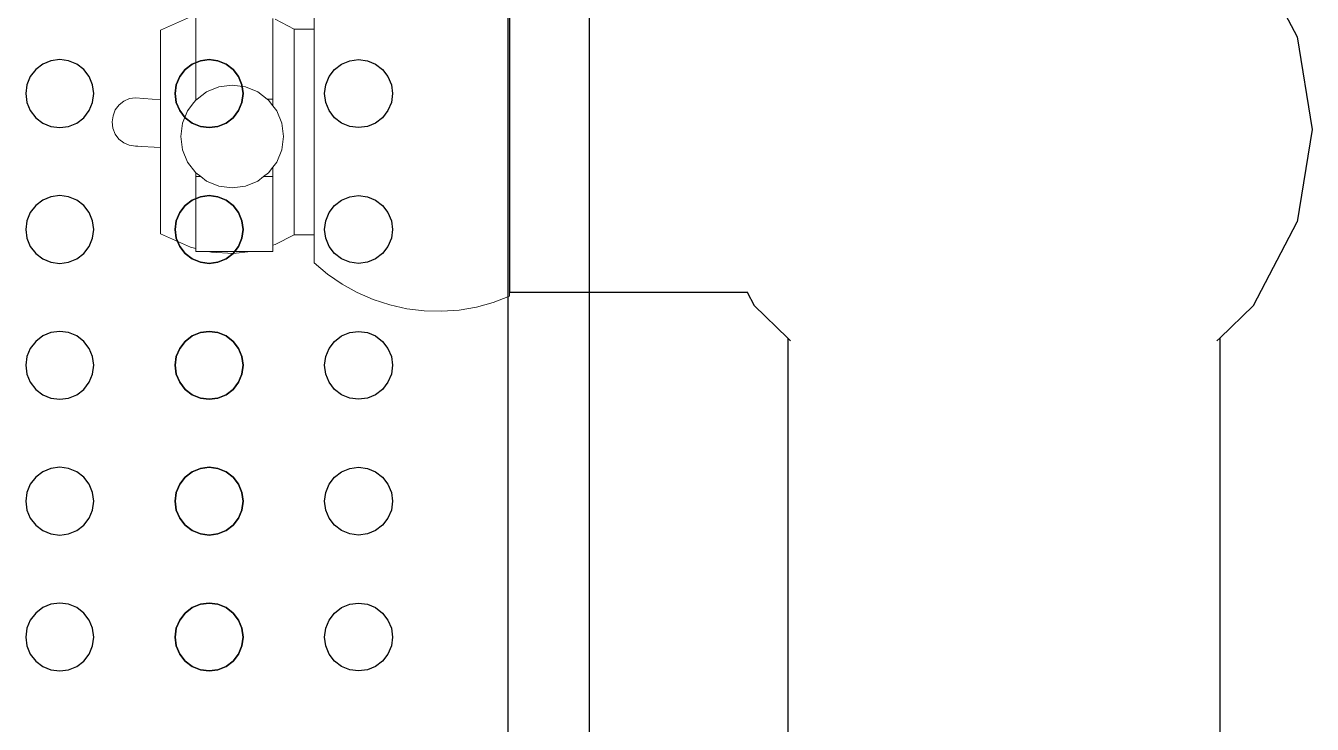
# Model space of a CAD drawing. Header units: millimetres. Extents: x 2562 to 7288, y 778 to 5635.
# Drawn here: x 5981.56 to 6000.51, y 1598.99 to 1609.27 of the extents above; entities that cross this region are included whole.
import ezdxf

# ---------------------------------------------------------------- set-up
doc = ezdxf.new("R2010")
doc.units = ezdxf.units.MM
for name, color, linetype in [('0-gnl-gor3', 252, 'Continuous'), ('2-tef-sabit', 251, 'Continuous'), ('IB- Bar Equipment', 7, 'Continuous')]:
    doc.layers.add(name, color=color, linetype=linetype)

# ---------------------------------------------------------------- blocks, each defined once
blk = doc.blocks.new('drip')
for p, q in [((68215.16, 2451.54), (68214.37, 2450.51)), ((68216.2, 2452.34), (68215.16, 2451.54)), ((68217.4, 2452.84), (68216.2, 2452.34)), ((68218.7, 2453.01), (68217.4, 2452.84)), ((68219.99, 2452.84), (68218.7, 2453.01)), ((68221.2, 2452.34), (68219.99, 2452.84)), ((68222.23, 2451.54), (68221.2, 2452.34)), ((68223.03, 2450.51), (68222.23, 2451.54)), ((68235.16, 2451.54), (68234.37, 2450.51)), ((68236.2, 2452.34), (68235.16, 2451.54)), ((68237.4, 2452.84), (68236.2, 2452.34)), ((68238.7, 2453.01), (68237.4, 2452.84)), ((68239.99, 2452.84), (68238.7, 2453.01)), ((68241.2, 2452.34), (68239.99, 2452.84)), ((68242.23, 2451.54), (68241.2, 2452.34)), ((68243.03, 2450.51), (68242.23, 2451.54)), ((68255.16, 2451.54), (68254.37, 2450.51)), ((68256.2, 2452.34), (68255.16, 2451.54)), ((68257.4, 2452.84), (68256.2, 2452.34)), ((68258.7, 2453.01), (68257.4, 2452.84)), ((68259.99, 2452.84), (68258.7, 2453.01)), ((68261.2, 2452.34), (68259.99, 2452.84)), ((68262.23, 2451.54), (68261.2, 2452.34)), ((68263.03, 2450.51), (68262.23, 2451.54)), ((68275.16, 2451.54), (68274.37, 2450.51)), ((68276.2, 2452.34), (68275.16, 2451.54)), ((68277.4, 2452.84), (68276.2, 2452.34)), ((68278.7, 2453.01), (68277.4, 2452.84)), ((68279.99, 2452.84), (68278.7, 2453.01)), ((68281.2, 2452.34), (68279.99, 2452.84)), ((68282.23, 2451.54), (68281.2, 2452.34)), ((68283.03, 2450.51), (68282.23, 2451.54)), ((68295.16, 2451.54), (68294.37, 2450.51)), ((68296.2, 2452.34), (68295.16, 2451.54)), ((68297.4, 2452.84), (68296.2, 2452.34)), ((68298.7, 2453.01), (68297.4, 2452.84)), ((68299.99, 2452.84), (68298.7, 2453.01)), ((68301.2, 2452.34), (68299.99, 2452.84)), ((68302.23, 2451.54), (68301.2, 2452.34)), ((68303.03, 2450.51), (68302.23, 2451.54)), ((68214.37, 2450.51), (68213.87, 2449.3)), ((68223.53, 2449.3), (68223.03, 2450.51)), ((68234.37, 2450.51), (68233.87, 2449.3)), ((68243.53, 2449.3), (68243.03, 2450.51)), ((68254.37, 2450.51), (68253.87, 2449.3)), ((68263.53, 2449.3), (68263.03, 2450.51)), ((68274.37, 2450.51), (68273.87, 2449.3)), ((68283.53, 2449.3), (68283.03, 2450.51)), ((68294.37, 2450.51), (68293.87, 2449.3)), ((68303.53, 2449.3), (68303.03, 2450.51)), ((68213.87, 2449.3), (68213.7, 2448.01)), ((68213.7, 2448.01), (68213.87, 2446.71)), ((68223.7, 2448.01), (68223.53, 2449.3)), ((68223.53, 2446.71), (68223.7, 2448.01)), ((68233.87, 2449.3), (68233.7, 2448.01)), ((68233.7, 2448.01), (68233.87, 2446.71)), ((68243.7, 2448.01), (68243.53, 2449.3)), ((68243.53, 2446.71), (68243.7, 2448.01)), ((68253.87, 2449.3), (68253.7, 2448.01)), ((68253.7, 2448.01), (68253.87, 2446.71)), ((68263.7, 2448.01), (68263.53, 2449.3)), ((68263.53, 2446.71), (68263.7, 2448.01)), ((68273.87, 2449.3), (68273.7, 2448.01)), ((68273.7, 2448.01), (68273.87, 2446.71)), ((68283.7, 2448.01), (68283.53, 2449.3)), ((68283.53, 2446.71), (68283.7, 2448.01)), ((68293.87, 2449.3), (68293.7, 2448.01)), ((68293.7, 2448.01), (68293.87, 2446.71)), ((68303.7, 2448.01), (68303.53, 2449.3)), ((68303.53, 2446.71), (68303.7, 2448.01)), ((68213.87, 2446.71), (68214.37, 2445.51)), ((68223.03, 2445.51), (68223.53, 2446.71)), ((68233.87, 2446.71), (68234.37, 2445.51)), ((68243.03, 2445.51), (68243.53, 2446.71)), ((68253.87, 2446.71), (68254.37, 2445.51)), ((68263.03, 2445.51), (68263.53, 2446.71)), ((68273.87, 2446.71), (68274.37, 2445.51)), ((68283.03, 2445.51), (68283.53, 2446.71)), ((68293.87, 2446.71), (68294.37, 2445.51)), ((68303.03, 2445.51), (68303.53, 2446.71)), ((68214.37, 2445.51), (68215.16, 2444.47)), ((68215.16, 2444.47), (68216.2, 2443.68)), ((68221.2, 2443.68), (68222.23, 2444.47)), ((68222.23, 2444.47), (68223.03, 2445.51)), ((68234.37, 2445.51), (68235.16, 2444.47)), ((68235.16, 2444.47), (68236.2, 2443.68)), ((68241.2, 2443.68), (68242.23, 2444.47)), ((68242.23, 2444.47), (68243.03, 2445.51)), ((68254.37, 2445.51), (68255.16, 2444.47)), ((68255.16, 2444.47), (68256.2, 2443.68)), ((68261.2, 2443.68), (68262.23, 2444.47)), ((68262.23, 2444.47), (68263.03, 2445.51)), ((68274.37, 2445.51), (68275.16, 2444.47)), ((68275.16, 2444.47), (68276.2, 2443.68)), ((68281.2, 2443.68), (68282.23, 2444.47)), ((68282.23, 2444.47), (68283.03, 2445.51)), ((68294.37, 2445.51), (68295.16, 2444.47)), ((68295.16, 2444.47), (68296.2, 2443.68)), ((68301.2, 2443.68), (68302.23, 2444.47)), ((68302.23, 2444.47), (68303.03, 2445.51)), ((68216.2, 2443.68), (68217.4, 2443.18)), ((68217.4, 2443.18), (68218.7, 2443.01)), ((68218.7, 2443.01), (68219.99, 2443.18)), ((68219.99, 2443.18), (68221.2, 2443.68)), ((68236.2, 2443.68), (68237.4, 2443.18)), ((68237.4, 2443.18), (68238.7, 2443.01)), ((68238.7, 2443.01), (68239.99, 2443.18)), ((68239.99, 2443.18), (68241.2, 2443.68)), ((68256.2, 2443.68), (68257.4, 2443.18)), ((68257.4, 2443.18), (68258.7, 2443.01)), ((68258.7, 2443.01), (68259.99, 2443.18)), ((68259.99, 2443.18), (68261.2, 2443.68)), ((68276.2, 2443.68), (68277.4, 2443.18)), ((68277.4, 2443.18), (68278.7, 2443.01)), ((68278.7, 2443.01), (68279.99, 2443.18)), ((68279.99, 2443.18), (68281.2, 2443.68)), ((68296.2, 2443.68), (68297.4, 2443.18)), ((68297.4, 2443.18), (68298.7, 2443.01)), ((68298.7, 2443.01), (68299.99, 2443.18)), ((68299.99, 2443.18), (68301.2, 2443.68)), ((68217.4, 2430.84), (68216.2, 2430.34)), ((68216.2, 2430.34), (68217.4, 2430.84)), ((68218.7, 2431.01), (68217.4, 2430.84)), ((68217.4, 2430.84), (68218.7, 2431.01)), ((68219.99, 2430.84), (68218.7, 2431.01)), ((68218.7, 2431.01), (68219.99, 2430.84)), ((68221.2, 2430.34), (68219.99, 2430.84)), ((68219.99, 2430.84), (68221.2, 2430.34)), ((68237.4, 2430.84), (68236.2, 2430.34)), ((68236.2, 2430.34), (68237.4, 2430.84)), ((68238.7, 2431.01), (68237.4, 2430.84)), ((68237.4, 2430.84), (68238.7, 2431.01)), ((68239.99, 2430.84), (68238.7, 2431.01)), ((68238.7, 2431.01), (68239.99, 2430.84)), ((68241.2, 2430.34), (68239.99, 2430.84)), ((68239.99, 2430.84), (68241.2, 2430.34)), ((68257.4, 2430.84), (68256.2, 2430.34)), ((68256.2, 2430.34), (68257.4, 2430.84)), ((68258.7, 2431.01), (68257.4, 2430.84)), ((68257.4, 2430.84), (68258.7, 2431.01)), ((68259.99, 2430.84), (68258.7, 2431.01)), ((68258.7, 2431.01), (68259.99, 2430.84)), ((68261.2, 2430.34), (68259.99, 2430.84)), ((68259.99, 2430.84), (68261.2, 2430.34)), ((68277.4, 2430.84), (68276.2, 2430.34)), ((68276.2, 2430.34), (68277.4, 2430.84)), ((68278.7, 2431.01), (68277.4, 2430.84)), ((68277.4, 2430.84), (68278.7, 2431.01)), ((68279.99, 2430.84), (68278.7, 2431.01)), ((68278.7, 2431.01), (68279.99, 2430.84)), ((68281.2, 2430.34), (68279.99, 2430.84)), ((68279.99, 2430.84), (68281.2, 2430.34)), ((68297.4, 2430.84), (68296.2, 2430.34)), ((68296.2, 2430.34), (68297.4, 2430.84)), ((68298.7, 2431.01), (68297.4, 2430.84)), ((68297.4, 2430.84), (68298.7, 2431.01)), ((68299.99, 2430.84), (68298.7, 2431.01)), ((68298.7, 2431.01), (68299.99, 2430.84)), ((68301.2, 2430.34), (68299.99, 2430.84)), ((68299.99, 2430.84), (68301.2, 2430.34)), ((68215.16, 2429.54), (68214.37, 2428.51)), ((68214.37, 2428.51), (68215.16, 2429.54)), ((68216.2, 2430.34), (68215.16, 2429.54)), ((68215.16, 2429.54), (68216.2, 2430.34)), ((68222.23, 2429.54), (68221.2, 2430.34)), ((68221.2, 2430.34), (68222.23, 2429.54)), ((68223.03, 2428.51), (68222.23, 2429.54)), ((68222.23, 2429.54), (68223.03, 2428.51)), ((68235.16, 2429.54), (68234.37, 2428.51)), ((68234.37, 2428.51), (68235.16, 2429.54)), ((68236.2, 2430.34), (68235.16, 2429.54)), ((68235.16, 2429.54), (68236.2, 2430.34)), ((68242.23, 2429.54), (68241.2, 2430.34)), ((68241.2, 2430.34), (68242.23, 2429.54)), ((68243.03, 2428.51), (68242.23, 2429.54)), ((68242.23, 2429.54), (68243.03, 2428.51)), ((68255.16, 2429.54), (68254.37, 2428.51)), ((68254.37, 2428.51), (68255.16, 2429.54)), ((68256.2, 2430.34), (68255.16, 2429.54)), ((68255.16, 2429.54), (68256.2, 2430.34)), ((68262.23, 2429.54), (68261.2, 2430.34)), ((68261.2, 2430.34), (68262.23, 2429.54)), ((68263.03, 2428.51), (68262.23, 2429.54)), ((68262.23, 2429.54), (68263.03, 2428.51)), ((68275.16, 2429.54), (68274.37, 2428.51)), ((68274.37, 2428.51), (68275.16, 2429.54)), ((68276.2, 2430.34), (68275.16, 2429.54)), ((68275.16, 2429.54), (68276.2, 2430.34)), ((68282.23, 2429.54), (68281.2, 2430.34)), ((68281.2, 2430.34), (68282.23, 2429.54)), ((68283.03, 2428.51), (68282.23, 2429.54)), ((68282.23, 2429.54), (68283.03, 2428.51)), ((68295.16, 2429.54), (68294.37, 2428.51)), ((68294.37, 2428.51), (68295.16, 2429.54)), ((68296.2, 2430.34), (68295.16, 2429.54)), ((68295.16, 2429.54), (68296.2, 2430.34)), ((68302.23, 2429.54), (68301.2, 2430.34)), ((68301.2, 2430.34), (68302.23, 2429.54)), ((68303.03, 2428.51), (68302.23, 2429.54)), ((68302.23, 2429.54), (68303.03, 2428.51)), ((68213.87, 2427.3), (68213.7, 2426.01)), ((68213.7, 2426.01), (68213.87, 2427.3)), ((68214.37, 2428.51), (68213.87, 2427.3)), ((68213.87, 2427.3), (68214.37, 2428.51)), ((68223.53, 2427.3), (68223.03, 2428.51)), ((68223.03, 2428.51), (68223.53, 2427.3)), ((68223.7, 2426.01), (68223.53, 2427.3)), ((68223.53, 2427.3), (68223.7, 2426.01)), ((68233.87, 2427.3), (68233.7, 2426.01)), ((68233.7, 2426.01), (68233.87, 2427.3)), ((68234.37, 2428.51), (68233.87, 2427.3)), ((68233.87, 2427.3), (68234.37, 2428.51)), ((68243.53, 2427.3), (68243.03, 2428.51)), ((68243.03, 2428.51), (68243.53, 2427.3)), ((68243.7, 2426.01), (68243.53, 2427.3)), ((68243.53, 2427.3), (68243.7, 2426.01)), ((68253.87, 2427.3), (68253.7, 2426.01)), ((68253.7, 2426.01), (68253.87, 2427.3)), ((68254.37, 2428.51), (68253.87, 2427.3)), ((68253.87, 2427.3), (68254.37, 2428.51)), ((68263.53, 2427.3), (68263.03, 2428.51)), ((68263.03, 2428.51), (68263.53, 2427.3)), ((68263.7, 2426.01), (68263.53, 2427.3)), ((68263.53, 2427.3), (68263.7, 2426.01)), ((68273.87, 2427.3), (68273.7, 2426.01)), ((68273.7, 2426.01), (68273.87, 2427.3)), ((68274.37, 2428.51), (68273.87, 2427.3)), ((68273.87, 2427.3), (68274.37, 2428.51)), ((68283.53, 2427.3), (68283.03, 2428.51)), ((68283.03, 2428.51), (68283.53, 2427.3)), ((68283.7, 2426.01), (68283.53, 2427.3)), ((68283.53, 2427.3), (68283.7, 2426.01)), ((68293.87, 2427.3), (68293.7, 2426.01)), ((68293.7, 2426.01), (68293.87, 2427.3)), ((68294.37, 2428.51), (68293.87, 2427.3)), ((68293.87, 2427.3), (68294.37, 2428.51)), ((68303.53, 2427.3), (68303.03, 2428.51)), ((68303.03, 2428.51), (68303.53, 2427.3)), ((68303.7, 2426.01), (68303.53, 2427.3)), ((68303.53, 2427.3), (68303.7, 2426.01)), ((68213.7, 2426.01), (68213.87, 2424.71)), ((68213.87, 2424.71), (68213.7, 2426.01)), ((68223.53, 2424.71), (68223.7, 2426.01)), ((68223.7, 2426.01), (68223.53, 2424.71)), ((68233.7, 2426.01), (68233.87, 2424.71)), ((68233.87, 2424.71), (68233.7, 2426.01)), ((68243.53, 2424.71), (68243.7, 2426.01)), ((68243.7, 2426.01), (68243.53, 2424.71)), ((68253.7, 2426.01), (68253.87, 2424.71)), ((68253.87, 2424.71), (68253.7, 2426.01)), ((68263.53, 2424.71), (68263.7, 2426.01)), ((68263.7, 2426.01), (68263.53, 2424.71)), ((68273.7, 2426.01), (68273.87, 2424.71)), ((68273.87, 2424.71), (68273.7, 2426.01)), ((68283.53, 2424.71), (68283.7, 2426.01)), ((68283.7, 2426.01), (68283.53, 2424.71)), ((68293.7, 2426.01), (68293.87, 2424.71)), ((68293.87, 2424.71), (68293.7, 2426.01)), ((68303.53, 2424.71), (68303.7, 2426.01)), ((68303.7, 2426.01), (68303.53, 2424.71)), ((68213.87, 2424.71), (68214.37, 2423.51)), ((68214.37, 2423.51), (68213.87, 2424.71)), ((68214.37, 2423.51), (68215.16, 2422.47)), ((68215.16, 2422.47), (68214.37, 2423.51)), ((68222.23, 2422.47), (68223.03, 2423.51)), ((68223.03, 2423.51), (68222.23, 2422.47)), ((68223.03, 2423.51), (68223.53, 2424.71)), ((68223.53, 2424.71), (68223.03, 2423.51)), ((68233.87, 2424.71), (68234.37, 2423.51)), ((68234.37, 2423.51), (68233.87, 2424.71)), ((68234.37, 2423.51), (68235.16, 2422.47)), ((68235.16, 2422.47), (68234.37, 2423.51)), ((68242.23, 2422.47), (68243.03, 2423.51)), ((68243.03, 2423.51), (68242.23, 2422.47)), ((68243.03, 2423.51), (68243.53, 2424.71)), ((68243.53, 2424.71), (68243.03, 2423.51)), ((68253.87, 2424.71), (68254.37, 2423.51)), ((68254.37, 2423.51), (68253.87, 2424.71)), ((68254.37, 2423.51), (68255.16, 2422.47)), ((68255.16, 2422.47), (68254.37, 2423.51)), ((68262.23, 2422.47), (68263.03, 2423.51)), ((68263.03, 2423.51), (68262.23, 2422.47)), ((68263.03, 2423.51), (68263.53, 2424.71)), ((68263.53, 2424.71), (68263.03, 2423.51)), ((68273.87, 2424.71), (68274.37, 2423.51)), ((68274.37, 2423.51), (68273.87, 2424.71)), ((68274.37, 2423.51), (68275.16, 2422.47)), ((68275.16, 2422.47), (68274.37, 2423.51)), ((68282.23, 2422.47), (68283.03, 2423.51)), ((68283.03, 2423.51), (68282.23, 2422.47)), ((68283.03, 2423.51), (68283.53, 2424.71)), ((68283.53, 2424.71), (68283.03, 2423.51)), ((68293.87, 2424.71), (68294.37, 2423.51)), ((68294.37, 2423.51), (68293.87, 2424.71)), ((68294.37, 2423.51), (68295.16, 2422.47)), ((68295.16, 2422.47), (68294.37, 2423.51)), ((68302.23, 2422.47), (68303.03, 2423.51)), ((68303.03, 2423.51), (68302.23, 2422.47)), ((68303.03, 2423.51), (68303.53, 2424.71)), ((68303.53, 2424.71), (68303.03, 2423.51)), ((68215.16, 2422.47), (68216.2, 2421.68)), ((68216.2, 2421.68), (68215.16, 2422.47)), ((68216.2, 2421.68), (68217.4, 2421.18)), ((68217.4, 2421.18), (68216.2, 2421.68)), ((68217.4, 2421.18), (68218.7, 2421.01)), ((68218.7, 2421.01), (68217.4, 2421.18)), ((68218.7, 2421.01), (68219.99, 2421.18)), ((68219.99, 2421.18), (68218.7, 2421.01)), ((68219.99, 2421.18), (68221.2, 2421.68)), ((68221.2, 2421.68), (68219.99, 2421.18)), ((68221.2, 2421.68), (68222.23, 2422.47)), ((68222.23, 2422.47), (68221.2, 2421.68)), ((68235.16, 2422.47), (68236.2, 2421.68)), ((68236.2, 2421.68), (68235.16, 2422.47)), ((68236.2, 2421.68), (68237.4, 2421.18)), ((68237.4, 2421.18), (68236.2, 2421.68)), ((68237.4, 2421.18), (68238.7, 2421.01)), ((68238.7, 2421.01), (68237.4, 2421.18)), ((68238.7, 2421.01), (68239.99, 2421.18)), ((68239.99, 2421.18), (68238.7, 2421.01)), ((68239.99, 2421.18), (68241.2, 2421.68)), ((68241.2, 2421.68), (68239.99, 2421.18)), ((68241.2, 2421.68), (68242.23, 2422.47)), ((68242.23, 2422.47), (68241.2, 2421.68)), ((68255.16, 2422.47), (68256.2, 2421.68)), ((68256.2, 2421.68), (68255.16, 2422.47)), ((68256.2, 2421.68), (68257.4, 2421.18)), ((68257.4, 2421.18), (68256.2, 2421.68)), ((68257.4, 2421.18), (68258.7, 2421.01)), ((68258.7, 2421.01), (68257.4, 2421.18)), ((68258.7, 2421.01), (68259.99, 2421.18)), ((68259.99, 2421.18), (68258.7, 2421.01)), ((68259.99, 2421.18), (68261.2, 2421.68)), ((68261.2, 2421.68), (68259.99, 2421.18)), ((68261.2, 2421.68), (68262.23, 2422.47)), ((68262.23, 2422.47), (68261.2, 2421.68)), ((68275.16, 2422.47), (68276.2, 2421.68)), ((68276.2, 2421.68), (68275.16, 2422.47)), ((68276.2, 2421.68), (68277.4, 2421.18)), ((68277.4, 2421.18), (68276.2, 2421.68)), ((68277.4, 2421.18), (68278.7, 2421.01)), ((68278.7, 2421.01), (68277.4, 2421.18)), ((68278.7, 2421.01), (68279.99, 2421.18)), ((68279.99, 2421.18), (68278.7, 2421.01)), ((68279.99, 2421.18), (68281.2, 2421.68)), ((68281.2, 2421.68), (68279.99, 2421.18)), ((68281.2, 2421.68), (68282.23, 2422.47)), ((68282.23, 2422.47), (68281.2, 2421.68)), ((68295.16, 2422.47), (68296.2, 2421.68)), ((68296.2, 2421.68), (68295.16, 2422.47)), ((68296.2, 2421.68), (68297.4, 2421.18)), ((68297.4, 2421.18), (68296.2, 2421.68)), ((68297.4, 2421.18), (68298.7, 2421.01)), ((68298.7, 2421.01), (68297.4, 2421.18)), ((68298.7, 2421.01), (68299.99, 2421.18)), ((68299.99, 2421.18), (68298.7, 2421.01)), ((68299.99, 2421.18), (68301.2, 2421.68)), ((68301.2, 2421.68), (68299.99, 2421.18)), ((68301.2, 2421.68), (68302.23, 2422.47)), ((68302.23, 2422.47), (68301.2, 2421.68)), ((68215.16, 2407.54), (68216.2, 2408.34)), ((68216.2, 2408.34), (68217.4, 2408.84)), ((68217.4, 2408.84), (68218.7, 2409.01)), ((68218.7, 2409.01), (68219.99, 2408.84)), ((68219.99, 2408.84), (68221.2, 2408.34)), ((68221.2, 2408.34), (68222.23, 2407.54)), ((68235.16, 2407.54), (68236.2, 2408.34)), ((68236.2, 2408.34), (68237.4, 2408.84)), ((68237.4, 2408.84), (68238.7, 2409.01)), ((68238.7, 2409.01), (68239.99, 2408.84)), ((68239.99, 2408.84), (68241.2, 2408.34)), ((68241.2, 2408.34), (68242.23, 2407.54)), ((68255.16, 2407.54), (68256.2, 2408.34)), ((68256.2, 2408.34), (68257.4, 2408.84)), ((68257.4, 2408.84), (68258.7, 2409.01)), ((68258.7, 2409.01), (68259.99, 2408.84)), ((68259.99, 2408.84), (68261.2, 2408.34)), ((68261.2, 2408.34), (68262.23, 2407.54)), ((68275.16, 2407.54), (68276.2, 2408.34)), ((68276.2, 2408.34), (68277.4, 2408.84)), ((68277.4, 2408.84), (68278.7, 2409.01)), ((68278.7, 2409.01), (68279.99, 2408.84)), ((68279.99, 2408.84), (68281.2, 2408.34)), ((68281.2, 2408.34), (68282.23, 2407.54)), ((68295.16, 2407.54), (68296.2, 2408.34)), ((68296.2, 2408.34), (68297.4, 2408.84)), ((68297.4, 2408.84), (68298.7, 2409.01)), ((68298.7, 2409.01), (68299.99, 2408.84)), ((68299.99, 2408.84), (68301.2, 2408.34)), ((68301.2, 2408.34), (68302.23, 2407.54)), ((68213.87, 2405.3), (68214.37, 2406.51)), ((68214.37, 2406.51), (68215.16, 2407.54)), ((68222.23, 2407.54), (68223.03, 2406.51)), ((68223.03, 2406.51), (68223.53, 2405.3)), ((68233.87, 2405.3), (68234.37, 2406.51)), ((68234.37, 2406.51), (68235.16, 2407.54)), ((68242.23, 2407.54), (68243.03, 2406.51)), ((68243.03, 2406.51), (68243.53, 2405.3)), ((68253.87, 2405.3), (68254.37, 2406.51)), ((68254.37, 2406.51), (68255.16, 2407.54)), ((68262.23, 2407.54), (68263.03, 2406.51)), ((68263.03, 2406.51), (68263.53, 2405.3)), ((68273.87, 2405.3), (68274.37, 2406.51)), ((68274.37, 2406.51), (68275.16, 2407.54)), ((68282.23, 2407.54), (68283.03, 2406.51)), ((68283.03, 2406.51), (68283.53, 2405.3)), ((68293.87, 2405.3), (68294.37, 2406.51)), ((68294.37, 2406.51), (68295.16, 2407.54)), ((68302.23, 2407.54), (68303.03, 2406.51)), ((68303.03, 2406.51), (68303.53, 2405.3)), ((68213.7, 2404.01), (68213.87, 2405.3)), ((68213.87, 2402.71), (68213.7, 2404.01)), ((68223.53, 2405.3), (68223.7, 2404.01)), ((68223.7, 2404.01), (68223.53, 2402.71)), ((68233.7, 2404.01), (68233.87, 2405.3)), ((68233.87, 2402.71), (68233.7, 2404.01)), ((68243.53, 2405.3), (68243.7, 2404.01)), ((68243.7, 2404.01), (68243.53, 2402.71)), ((68253.7, 2404.01), (68253.87, 2405.3)), ((68253.87, 2402.71), (68253.7, 2404.01)), ((68263.53, 2405.3), (68263.7, 2404.01)), ((68263.7, 2404.01), (68263.53, 2402.71)), ((68273.7, 2404.01), (68273.87, 2405.3)), ((68273.87, 2402.71), (68273.7, 2404.01)), ((68283.53, 2405.3), (68283.7, 2404.01)), ((68283.7, 2404.01), (68283.53, 2402.71)), ((68293.7, 2404.01), (68293.87, 2405.3)), ((68293.87, 2402.71), (68293.7, 2404.01)), ((68303.53, 2405.3), (68303.7, 2404.01)), ((68303.7, 2404.01), (68303.53, 2402.71)), ((68214.37, 2401.51), (68213.87, 2402.71)), ((68223.53, 2402.71), (68223.03, 2401.51)), ((68234.37, 2401.51), (68233.87, 2402.71)), ((68243.53, 2402.71), (68243.03, 2401.51)), ((68254.37, 2401.51), (68253.87, 2402.71)), ((68263.53, 2402.71), (68263.03, 2401.51)), ((68274.37, 2401.51), (68273.87, 2402.71)), ((68283.53, 2402.71), (68283.03, 2401.51)), ((68294.37, 2401.51), (68293.87, 2402.71)), ((68303.53, 2402.71), (68303.03, 2401.51)), ((68215.16, 2400.47), (68214.37, 2401.51)), ((68216.2, 2399.68), (68215.16, 2400.47)), ((68222.23, 2400.47), (68221.2, 2399.68)), ((68223.03, 2401.51), (68222.23, 2400.47)), ((68235.16, 2400.47), (68234.37, 2401.51)), ((68236.2, 2399.68), (68235.16, 2400.47)), ((68242.23, 2400.47), (68241.2, 2399.68)), ((68243.03, 2401.51), (68242.23, 2400.47)), ((68255.16, 2400.47), (68254.37, 2401.51)), ((68256.2, 2399.68), (68255.16, 2400.47)), ((68262.23, 2400.47), (68261.2, 2399.68)), ((68263.03, 2401.51), (68262.23, 2400.47)), ((68275.16, 2400.47), (68274.37, 2401.51)), ((68276.2, 2399.68), (68275.16, 2400.47)), ((68282.23, 2400.47), (68281.2, 2399.68)), ((68283.03, 2401.51), (68282.23, 2400.47)), ((68295.16, 2400.47), (68294.37, 2401.51)), ((68296.2, 2399.68), (68295.16, 2400.47)), ((68302.23, 2400.47), (68301.2, 2399.68)), ((68303.03, 2401.51), (68302.23, 2400.47)), ((68217.4, 2399.18), (68216.2, 2399.68)), ((68218.7, 2399.01), (68217.4, 2399.18)), ((68219.99, 2399.18), (68218.7, 2399.01)), ((68221.2, 2399.68), (68219.99, 2399.18)), ((68237.4, 2399.18), (68236.2, 2399.68)), ((68238.7, 2399.01), (68237.4, 2399.18)), ((68239.99, 2399.18), (68238.7, 2399.01)), ((68241.2, 2399.68), (68239.99, 2399.18)), ((68257.4, 2399.18), (68256.2, 2399.68)), ((68258.7, 2399.01), (68257.4, 2399.18)), ((68259.99, 2399.18), (68258.7, 2399.01)), ((68261.2, 2399.68), (68259.99, 2399.18)), ((68277.4, 2399.18), (68276.2, 2399.68)), ((68278.7, 2399.01), (68277.4, 2399.18)), ((68279.99, 2399.18), (68278.7, 2399.01)), ((68281.2, 2399.68), (68279.99, 2399.18)), ((68297.4, 2399.18), (68296.2, 2399.68)), ((68298.7, 2399.01), (68297.4, 2399.18)), ((68299.99, 2399.18), (68298.7, 2399.01)), ((68301.2, 2399.68), (68299.99, 2399.18))]:
    blk.add_line(p, q)
at = {"layer": 'IB- Bar Equipment'}
for p, q in [((68680.4, 2382.01), (68104.4, 2382.01)), ((68092.4, 2370.01), (68692.4, 2370.01))]:
    blk.add_line(p, q, dxfattribs=at)
blk = doc.blocks.new('BEER FONT')
for p, q in [((-98.95, 136.68), (-112.58, 134.45)), ((-85.32, 134.45), (-98.95, 136.68)), ((-124.88, 128), (-112.58, 134.45)), ((-77.36, 130.27), (-85.32, 134.45)), ((-129.69, 123.04), (-124.88, 128)), ((-129.69, 123.04), (-206.26, 123.04)), ((-130.08, 122.64), (-129.69, 123.04)), ((-129.69, 59.44), (-206.26, 59.44)), ((-129.69, 59.44), (-130.08, 59.84)), ((-124.88, 54.49), (-129.69, 59.44)), ((-122.9, 53.45), (-124.88, 54.49)), ((-122.9, 18.47), (-122.9, 53.45)), ((-122.84, 53.42), (-122.9, 53.45)), ((-75.43, 18.47), (-122.9, 18.47))]:
    blk.add_line(p, q)
at = {"color": 54, "lineweight": 9}
for p, q in [((-124.44, 16.07), (-123.53, 18.47)), ((-122.9, 18.47), (-123.53, 18.47)), ((-125.12, 13.59), (-124.44, 16.07)), ((-125.55, 11.05), (-125.12, 13.59)), ((-125.74, 8.49), (-125.55, 11.05)), ((-125.67, 5.91), (-125.74, 8.49)), ((-125.36, 3.36), (-125.67, 5.91)), ((-124.8, 0.85), (-125.36, 3.36)), ((-124, -1.59), (-124.8, 0.85)), ((-122.97, -3.95), (-124, -1.59)), ((-121.72, -6.19), (-122.97, -3.95)), ((-120.26, -8.31), (-121.72, -6.19)), ((-118.6, -10.27), (-120.26, -8.31)), ((-118.6, -10.27), (-114.46, -10.27)), ((-114.46, -10.27), (-114.46, -13.22)), ((-84.2, -10.27), (-114.46, -10.27)), ((-84.2, -10.27), (-84.2, -13.22)), ((-84.2, -10.27), (-80.07, -10.27)), ((-114.46, -13.22), (-115.92, -16.04)), ((-84.2, -13.22), (-114.46, -13.22)), ((-99.46, -13.22), (-99.33, -13.22)), ((-99.33, -13.22), (-99.36, -13.22)), ((-99.25, -13.22), (-99.33, -13.22)), ((-99.33, -13.22), (-99.24, -13.22)), ((-99.33, -13.22), (-99.21, -13.22)), ((-99.22, -13.22), (-99.25, -13.22)), ((-84.2, -13.22), (-82.74, -16.04)), ((-103.78, -15.81), (-101.96, -15.06)), ((-101.96, -15.06), (-100, -14.8)), ((-100, -14.8), (-98.04, -15.06)), ((-98.04, -15.06), (-96.22, -15.81)), ((-116.02, -16.37), (-116.91, -16.37)), ((-116.91, -19.64), (-116.91, -16.37)), ((-115.92, -16.04), (-116.02, -16.37)), ((-105.91, -16.37), (-116.02, -16.37)), ((-105.91, -17.74), (-105.91, -16.37)), ((-104.51, -16.37), (-105.91, -16.37)), ((-105.91, -17.74), (-105.35, -17.02)), ((-105.35, -17.02), (-104.51, -16.37)), ((-104.51, -16.37), (-103.78, -15.81)), ((-96.22, -15.81), (-95.49, -16.37)), ((-95.49, -16.37), (-94.65, -17.02)), ((-95.49, -16.37), (-94.49, -16.37)), ((-94.65, -17.02), (-94.49, -17.22)), ((-94.49, -17.22), (-94.49, -16.37)), ((-94.49, -16.37), (-82.64, -16.37)), ((-107.31, -20.41), (-106.56, -18.58)), ((-106.56, -18.58), (-105.91, -17.74)), ((-94.49, -17.22), (-93.44, -18.58)), ((-93.44, -18.58), (-92.69, -20.41)), ((-116.91, -19.64), (-117.22, -22.23)), ((-116.91, -25.91), (-116.91, -19.64)), ((-107.57, -22.37), (-107.31, -20.41)), ((-92.69, -20.41), (-92.43, -22.37)), ((-117.22, -22.23), (-117.03, -25.41)), ((-107.31, -24.33), (-107.57, -22.37)), ((-92.43, -22.37), (-92.69, -24.33)), ((-106.56, -26.15), (-107.31, -24.33)), ((-92.69, -24.33), (-93.44, -26.15)), ((-116.91, -25.91), (-117.03, -25.41)), ((-116.91, -25.91), (-116.91, -27.72)), ((-105.91, -26.99), (-106.56, -26.15)), ((-93.44, -26.15), (-94.49, -27.51)), ((-116.47, -27.72), (-116.91, -27.72)), ((-116.29, -28.49), (-116.47, -27.72)), ((-116.47, -27.72), (-105.91, -27.72)), ((-105.91, -27.72), (-105.91, -26.99)), ((-105.35, -27.72), (-105.91, -26.99)), ((-105.91, -27.72), (-105.65, -27.72)), ((-105.65, -27.72), (-105.35, -27.72)), ((-103.78, -28.92), (-105.35, -27.72)), ((-95, -27.99), (-96.22, -28.92)), ((-94.65, -27.72), (-95, -27.99)), ((-94.49, -27.51), (-94.65, -27.72)), ((-94.65, -27.72), (-94.49, -27.72)), ((-94.49, -27.72), (-94.49, -27.51)), ((-94.49, -27.72), (-82.17, -27.72)), ((-116.29, -28.49), (-114.33, -32.94)), ((-101.96, -29.68), (-103.78, -28.92)), ((-100, -29.94), (-101.96, -29.68)), ((-98.04, -29.68), (-100, -29.94)), ((-96.22, -28.92), (-98.04, -29.68)), ((-82.36, -28.49), (-84.34, -32.94)), ((-101.63, -32.94), (-114.33, -32.94)), ((-101.41, -36.62), (-101.63, -32.94)), ((-101.63, -32.94), (-94.6, -32.94)), ((-94.3, -36.6), (-94.6, -32.94)), ((-84.34, -32.94), (-94.6, -32.94)), ((-101.41, -36.62), (-101.36, -36.29)), ((-101.29, -37.51), (-101.41, -36.62)), ((-100.94, -38.33), (-101.29, -37.51)), ((-94.42, -37.49), (-94.78, -38.31)), ((-94.3, -36.6), (-94.42, -37.49)), ((-100.37, -39.04), (-100.94, -38.33)), ((-99.64, -39.58), (-100.37, -39.04)), ((-98.78, -39.92), (-99.64, -39.58)), ((-96.08, -39.57), (-96.94, -39.91)), ((-95.34, -39.02), (-96.08, -39.57)), ((-94.78, -38.31), (-95.34, -39.02)), ((-97.86, -40.03), (-98.78, -39.92)), ((-96.94, -39.91), (-97.86, -40.03))]:
    blk.add_line(p, q, dxfattribs=at)
blk = doc.blocks.new('DELIUNIT')
at = {"layer": '0-gnl-gor3', "xscale": -0.1, "yscale": 0.1, "zscale": 0.1}
blk.add_blockref('BEER FONT', (-172.042, 102.986), dxfattribs=at)
blk.add_blockref('BEER FONT', (-172.042, 102.986), dxfattribs=at)
at = {"layer": '0-gnl-gor3', "xscale": 0.1, "yscale": 0.1, "zscale": 0.1, "rotation": 180}
blk.add_blockref('drip', (6667.197, 343.011), dxfattribs=at)

msp = doc.modelspace()

# ---------------------------------------------------------------- block references
at = {"layer": '2-tef-sabit', "rotation": 270}
msp.add_blockref('DELIUNIT', (5883.854, 1445.602), dxfattribs=at)

doc.saveas('drawing.dxf')
